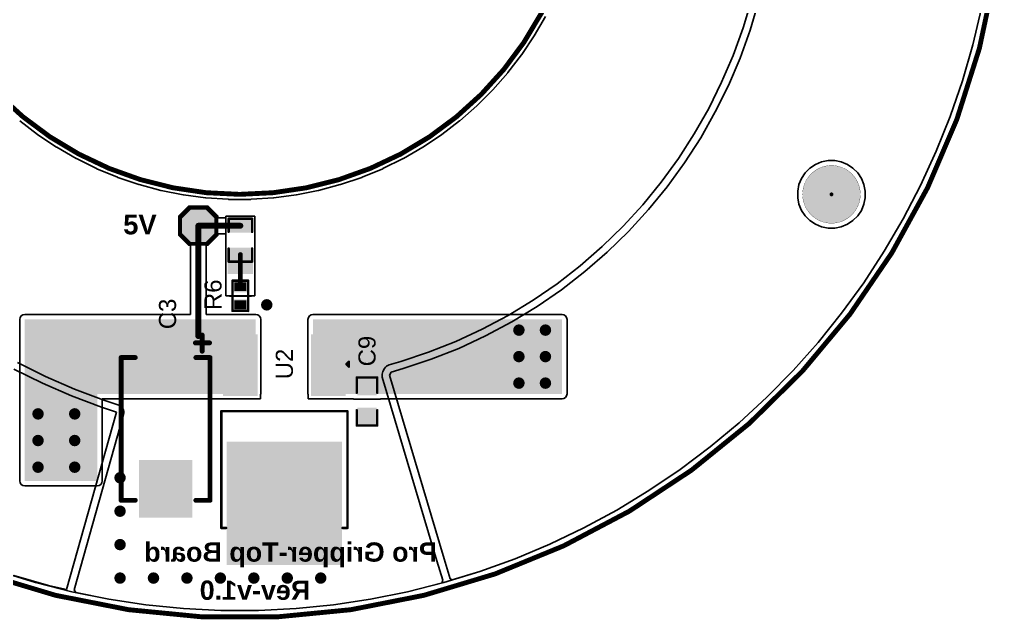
# Model space of a CAD drawing. Header units: inches. Extents: x -29.8 to 50, y -85.1 to 1.6.
# Drawn here: x -1.3 to 50, y -85.1 to -53.9 of the extents above; entities that cross this region are included whole.
import ezdxf

# ---------------------------------------------------------------- set-up
doc = ezdxf.new("R2010")
doc.units = ezdxf.units.IN
for name, color, linetype in [('Bottom Layer', 5, 'Continuous'), ('Bottom Overlay', 54, 'Continuous'), ('Bottom Solder', 6, 'Continuous'), ('Mechanical 2', 216, 'Continuous'), ('Multi-Layer', 9, 'Continuous'), ('Pad Holes', 156, 'Continuous'), ('Top Layer', 1, 'Continuous'), ('Top Overlay', 2, 'Continuous'), ('Top Paste', 8, 'Continuous'), ('Top Solder', 216, 'Continuous'), ('Via Holes', 16, 'Continuous')]:
    doc.layers.add(name, color=color, linetype=linetype)
doc.styles.add('Arial', font='', dxfattribs={"height": 0.2})
doc.styles.add('Arial_Bold', font='', dxfattribs={"height": 0.2})
doc.styles.get('Arial').set_extended_font_data('Arial')
doc.styles.get('Arial_Bold').set_extended_font_data('Arial', bold=True)

# ---------------------------------------------------------------- blocks, each defined once
blk = doc.blocks.new('T__________5')
at = {"layer": 'Top Layer'}
blk.add_hatch(color=1, dxfattribs=at).paths.add_polyline_path([(0.381, 0.762), (-0.381, 0.762), (-0.762, 0.381), (-0.762, -0.381), (-0.381, -0.762), (0.381, -0.762), (0.762, -0.381), (0.762, 0.381)])
at = {"layer": 'Top Paste'}
blk.add_hatch(color=8, dxfattribs=at).paths.add_polyline_path([(0.381, 0.762), (-0.381, 0.762), (-0.762, 0.381), (-0.762, -0.381), (-0.381, -0.762), (0.381, -0.762), (0.762, -0.381), (0.762, 0.381)])
at = {"layer": 'Top Solder'}
blk.add_hatch(color=216, dxfattribs=at).paths.add_polyline_path([(0.432, 0.864), (-0.432, 0.864), (-0.864, 0.432), (-0.864, -0.432), (-0.432, -0.864), (0.432, -0.864), (0.864, -0.432), (0.864, 0.432)])
at = {"layer": 'Top Overlay', "const_width": 0.2}
for points in [[(-0.94, 0.432), (-0.432, 0.94)], [(-0.432, 0.94), (0.432, 0.94)], [(0.432, 0.94), (0.94, 0.432)], [(-0.94, -0.432), (-0.94, 0.432)], [(0.94, -0.432), (0.94, 0.432)], [(-0.94, -0.432), (-0.432, -0.94)], [(0.432, -0.94), (0.94, -0.432)], [(-0.432, -0.94), (0.432, -0.94)]]:
    blk.add_lwpolyline(points, dxfattribs=at)
at = {"layer": 'Top Overlay', "const_width": 0.1}
for points in [[(-0.482, 0.94, 1), (-0.382, 0.94, 1)], [(-0.482, 0.94, 1), (-0.382, 0.94, 1)], [(0.382, 0.94, 1), (0.482, 0.94, 1)], [(0.382, 0.94, 1), (0.482, 0.94, 1)], [(-0.99, 0.432, 1), (-0.89, 0.432, 1)], [(-0.99, 0.432, 1), (-0.89, 0.432, 1)], [(0.89, 0.432, 1), (0.99, 0.432, 1)], [(0.89, 0.432, 1), (0.99, 0.432, 1)], [(-0.99, -0.432, 1), (-0.89, -0.432, 1)], [(-0.99, -0.432, 1), (-0.89, -0.432, 1)], [(0.89, -0.432, 1), (0.99, -0.432, 1)], [(0.89, -0.432, 1), (0.99, -0.432, 1)], [(-0.482, -0.94, 1), (-0.382, -0.94, 1)], [(-0.482, -0.94, 1), (-0.382, -0.94, 1)], [(0.382, -0.94, 1), (0.482, -0.94, 1)], [(0.382, -0.94, 1), (0.482, -0.94, 1)]]:
    blk.add_lwpolyline(points, format="xyb", close=True, dxfattribs=at)
blk = doc.blocks.new('R___0402_9')
at = {"layer": 'Top Layer'}
for points in [[(-0.699, -0.318), (-0.699, 0.317), (-0.241, 0.317), (-0.241, -0.318)], [(0.241, -0.318), (0.241, 0.317), (0.699, 0.317), (0.699, -0.318)]]:
    blk.add_hatch(color=1, dxfattribs=at).paths.add_polyline_path(points)
at = {"layer": 'Top Paste'}
for points in [[(-0.699, -0.318), (-0.699, 0.317), (-0.241, 0.317), (-0.241, -0.318)], [(0.241, -0.318), (0.241, 0.317), (0.699, 0.317), (0.699, -0.318)]]:
    blk.add_hatch(color=8, dxfattribs=at).paths.add_polyline_path(points)
at = {"layer": 'Top Solder'}
for points in [[(-0.754, -0.373), (-0.754, 0.373), (-0.186, 0.373), (-0.186, -0.373)], [(0.186, -0.373), (0.186, 0.373), (0.754, 0.373), (0.754, -0.373)]]:
    blk.add_hatch(color=216, dxfattribs=at).paths.add_polyline_path(points)
at = {"layer": 'Top Overlay'}
for points, const_width in [([(0.787, 0.406), (-0.787, 0.406)], 0.127), ([(-0.787, -0.406), (-0.787, 0.406)], 0.127), ([(0.787, -0.406), (0.787, 0.406)], 0.127), ([(0.787, -0.406), (-0.787, -0.406)], 0.127), ([(0.813, -0.432), (-0.813, -0.432)], 0.00323)]:
    blk.add_lwpolyline(points, dxfattribs=dict(at, const_width=const_width))
for points, const_width in [([(-0.819, 0.406, 1), (-0.756, 0.406, 1)], 0.0635), ([(-0.819, 0.406, 1), (-0.756, 0.406, 1)], 0.0635), ([(0.756, 0.406, 1), (0.819, 0.406, 1)], 0.0635), ([(0.756, 0.406, 1), (0.819, 0.406, 1)], 0.0635), ([(-0.819, -0.406, 1), (-0.756, -0.406, 1)], 0.0635), ([(-0.819, -0.406, 1), (-0.756, -0.406, 1)], 0.0635), ([(-0.814, -0.432, 1), (-0.812, -0.432, 1)], 0.00161), ([(0.756, -0.406, 1), (0.819, -0.406, 1)], 0.0635), ([(0.756, -0.406, 1), (0.819, -0.406, 1)], 0.0635), ([(0.812, -0.432, 1), (0.814, -0.432, 1)], 0.00161)]:
    blk.add_lwpolyline(points, format="xyb", close=True, dxfattribs=dict(at, const_width=const_width))
blk = doc.blocks.new('LED_0603_12')
at = {"layer": 'Top Layer'}
for points in [[(-1, 0.5), (-0.5, 0.5), (-0.5, -0.5), (-1, -0.5)], [(0.5, 0.5), (1, 0.5), (1, -0.5), (0.5, -0.5)]]:
    blk.add_hatch(color=1, dxfattribs=at).paths.add_polyline_path(points)
at = {"layer": 'Top Overlay'}
blk.add_hatch(color=2, dxfattribs=at).paths.add_polyline_path([(1.118, -0.66), (1.753, -0.66), (1.753, 0.66), (1.118, 0.66)])
at = {"layer": 'Top Paste'}
for points in [[(-1, 0.5), (-0.5, 0.5), (-0.5, -0.5), (-1, -0.5)], [(0.5, 0.5), (1, 0.5), (1, -0.5), (0.5, -0.5)]]:
    blk.add_hatch(color=8, dxfattribs=at).paths.add_polyline_path(points)
at = {"layer": 'Top Solder'}
for points in [[(-1.102, 0.602), (-0.398, 0.602), (-0.398, -0.602), (-1.102, -0.602)], [(0.398, 0.602), (1.102, 0.602), (1.102, -0.602), (0.398, -0.602)]]:
    blk.add_hatch(color=216, dxfattribs=at).paths.add_polyline_path(points)
at = {"layer": 'Top Overlay', "const_width": 0.127}
for points in [[(-1.118, -0.61), (-1.118, 0.61)], [(-0.432, 0.61), (-1.118, 0.61)], [(1.118, 0.61), (0.432, 0.61)], [(1.118, -0.61), (1.118, 0.61)], [(-0.432, -0.61), (-1.118, -0.61)], [(1.118, -0.61), (0.432, -0.61)]]:
    blk.add_lwpolyline(points, dxfattribs=at)
at = {"layer": 'Top Overlay', "const_width": 0.0635}
for points in [[(-1.149, 0.61, 1), (-1.086, 0.61, 1)], [(-1.149, 0.61, 1), (-1.086, 0.61, 1)], [(-0.464, 0.61, 1), (-0.4, 0.61, 1)], [(0.4, 0.61, 1), (0.464, 0.61, 1)], [(1.086, 0.61, 1), (1.149, 0.61, 1)], [(1.086, 0.61, 1), (1.149, 0.61, 1)], [(-1.149, -0.61, 1), (-1.086, -0.61, 1)], [(-1.149, -0.61, 1), (-1.086, -0.61, 1)], [(-0.464, -0.61, 1), (-0.4, -0.61, 1)], [(0.4, -0.61, 1), (0.464, -0.61, 1)], [(1.086, -0.61, 1), (1.149, -0.61, 1)], [(1.086, -0.61, 1), (1.149, -0.61, 1)]]:
    blk.add_lwpolyline(points, format="xyb", close=True, dxfattribs=at)
blk = doc.blocks.new('DPAK__15')
at = {"layer": 'Top Layer'}
for points in [[(-2.9, 0.49), (-2.9, 6.69), (2.9, 6.69), (2.9, 0.49)], [(-3.085, -5.09), (-3.085, -2.09), (-1.485, -2.09), (-1.485, -5.09)], [(1.485, -5.09), (1.485, -2.09), (3.085, -2.09), (3.085, -5.09)]]:
    blk.add_hatch(color=1, dxfattribs=at).paths.add_polyline_path(points)
at = {"layer": 'Top Paste'}
for points in [[(-2.9, 0.49), (-2.9, 6.69), (2.9, 6.69), (2.9, 0.49)], [(-3.085, -5.09), (-3.085, -2.09), (-1.485, -2.09), (-1.485, -5.09)], [(1.485, -5.09), (1.485, -2.09), (3.085, -2.09), (3.085, -5.09)]]:
    blk.add_hatch(color=8, dxfattribs=at).paths.add_polyline_path(points)
at = {"layer": 'Top Solder'}
for points in [[(-3.002, 0.388), (-3.002, 6.792), (3.002, 6.792), (3.002, 0.388)], [(-3.187, -5.192), (-3.187, -1.988), (-1.383, -1.988), (-1.383, -5.192)], [(1.383, -5.192), (1.383, -1.988), (3.187, -1.988), (3.187, -5.192)]]:
    blk.add_hatch(color=216, dxfattribs=at).paths.add_polyline_path(points)
at = {"layer": 'Top Overlay', "const_width": 0.127}
for points in [[(-3.277, 4.877), (-3.277, -1.194)], [(-3.023, 4.877), (-3.277, 4.877)], [(3.277, 4.877), (3.023, 4.877)], [(3.277, 4.877), (3.277, -1.194)], [(3.277, -1.194), (-3.277, -1.194)], [(-3.353, -3.505), (-3.353, -3.759)], [(-3.226, -3.632), (-3.353, -3.505)], [(-3.226, -3.632), (-3.353, -3.759)]]:
    blk.add_lwpolyline(points, dxfattribs=at)
at = {"layer": 'Top Overlay', "const_width": 0.0635}
for points in [[(-3.308, 4.877, 1), (-3.245, 4.877, 1)], [(-3.308, 4.877, 1), (-3.245, 4.877, 1)], [(-3.054, 4.877, 1), (-2.991, 4.877, 1)], [(2.991, 4.877, 1), (3.054, 4.877, 1)], [(3.245, 4.877, 1), (3.308, 4.877, 1)], [(3.245, 4.877, 1), (3.308, 4.877, 1)], [(-3.308, -1.194, 1), (-3.245, -1.194, 1)], [(-3.308, -1.194, 1), (-3.245, -1.194, 1)], [(3.245, -1.194, 1), (3.308, -1.194, 1)], [(3.245, -1.194, 1), (3.308, -1.194, 1)], [(-3.385, -3.505, 1), (-3.321, -3.505, 1)], [(-3.385, -3.505, 1), (-3.321, -3.505, 1)], [(-3.258, -3.632, 1), (-3.194, -3.632, 1)], [(-3.258, -3.632, 1), (-3.194, -3.632, 1)], [(-3.385, -3.759, 1), (-3.321, -3.759, 1)], [(-3.385, -3.759, 1), (-3.321, -3.759, 1)]]:
    blk.add_lwpolyline(points, format="xyb", close=True, dxfattribs=at)
blk = doc.blocks.new('C___0603_27')
at = {"layer": 'Top Layer'}
for points in [[(-0.381, 0.445), (-0.381, -0.445), (-1.143, -0.445), (-1.143, 0.445)], [(1.143, 0.445), (1.143, -0.445), (0.381, -0.445), (0.381, 0.445)]]:
    blk.add_hatch(color=1, dxfattribs=at).paths.add_polyline_path(points)
at = {"layer": 'Top Paste'}
for points in [[(-0.381, 0.445), (-0.381, -0.445), (-1.143, -0.445), (-1.143, 0.445)], [(1.143, 0.445), (1.143, -0.445), (0.381, -0.445), (0.381, 0.445)]]:
    blk.add_hatch(color=8, dxfattribs=at).paths.add_polyline_path(points)
at = {"layer": 'Top Solder'}
for points in [[(-0.321, 0.504), (-0.321, -0.504), (-1.203, -0.504), (-1.203, 0.504)], [(1.203, 0.504), (1.203, -0.504), (0.321, -0.504), (0.321, 0.504)]]:
    blk.add_hatch(color=216, dxfattribs=at).paths.add_polyline_path(points)
at = {"layer": 'Top Overlay', "const_width": 0.127}
for points in [[(-1.245, 0.533), (-0.457, 0.533)], [(-1.245, 0.533), (-1.245, -0.533)], [(0.457, 0.533), (1.245, 0.533)], [(1.245, 0.533), (1.245, -0.533)], [(-1.245, -0.533), (-0.457, -0.533)], [(0.457, -0.533), (1.245, -0.533)]]:
    blk.add_lwpolyline(points, dxfattribs=at)
at = {"layer": 'Top Overlay', "const_width": 0.0635}
for points in [[(-1.276, 0.533, 1), (-1.213, 0.533, 1)], [(-1.276, 0.533, 1), (-1.213, 0.533, 1)], [(-0.489, 0.533, 1), (-0.425, 0.533, 1)], [(0.425, 0.533, 1), (0.489, 0.533, 1)], [(1.213, 0.533, 1), (1.276, 0.533, 1)], [(1.213, 0.533, 1), (1.276, 0.533, 1)], [(-1.276, -0.533, 1), (-1.213, -0.533, 1)], [(-1.276, -0.533, 1), (-1.213, -0.533, 1)], [(-0.489, -0.533, 1), (-0.425, -0.533, 1)], [(0.425, -0.533, 1), (0.489, -0.533, 1)], [(1.213, -0.533, 1), (1.276, -0.533, 1)], [(1.213, -0.533, 1), (1.276, -0.533, 1)]]:
    blk.add_lwpolyline(points, format="xyb", close=True, dxfattribs=at)
blk = doc.blocks.new('C____E_28')
at = {"layer": 'Top Layer'}
for points in [[(-1.395, 1.285), (1.395, 1.285), (1.395, -1.285), (-1.395, -1.285)], [(5.045, 1.285), (7.835, 1.285), (7.835, -1.285), (5.045, -1.285)]]:
    blk.add_hatch(color=1, dxfattribs=at).paths.add_polyline_path(points)
at = {"layer": 'Top Paste'}
for points in [[(-1.395, 1.285), (1.395, 1.285), (1.395, -1.285), (-1.395, -1.285)], [(5.045, 1.285), (7.835, 1.285), (7.835, -1.285), (5.045, -1.285)]]:
    blk.add_hatch(color=8, dxfattribs=at).paths.add_polyline_path(points)
at = {"layer": 'Top Solder'}
for points in [[(-1.497, 1.387), (1.497, 1.387), (1.497, -1.387), (-1.497, -1.387)], [(4.943, 1.387), (7.937, 1.387), (7.937, -1.387), (4.943, -1.387)]]:
    blk.add_hatch(color=216, dxfattribs=at).paths.add_polyline_path(points)
at = {"layer": 'Top Overlay', "const_width": 0.254}
for points in [[(-1.149, 1.549), (-1.149, 2.286)], [(7.03, 2.311), (-0.387, 2.311)], [(-0.387, 1.575), (-0.387, 2.311)], [(7.03, 1.575), (7.03, 2.311)], [(-0.717, 1.905), (-1.555, 1.905)], [(-0.387, -2.311), (-0.387, -1.575)], [(7.03, -2.311), (7.03, -1.575)], [(7.03, -2.311), (-0.387, -2.311)]]:
    blk.add_lwpolyline(points, dxfattribs=at)
at = {"layer": 'Top Overlay', "const_width": 0.127}
for points in [[(-1.212, 2.286, 1), (-1.085, 2.286, 1)], [(-0.45, 2.311, 1), (-0.323, 2.311, 1)], [(-0.45, 2.311, 1), (-0.323, 2.311, 1)], [(6.966, 2.311, 1), (7.093, 2.311, 1)], [(6.966, 2.311, 1), (7.093, 2.311, 1)], [(-1.619, 1.905, 1), (-1.492, 1.905, 1)], [(-1.212, 1.549, 1), (-1.085, 1.549, 1)], [(-0.781, 1.905, 1), (-0.654, 1.905, 1)], [(-0.45, 1.575, 1), (-0.323, 1.575, 1)], [(6.966, 1.575, 1), (7.093, 1.575, 1)], [(-0.45, -1.575, 1), (-0.323, -1.575, 1)], [(6.966, -1.575, 1), (7.093, -1.575, 1)], [(-0.45, -2.311, 1), (-0.323, -2.311, 1)], [(-0.45, -2.311, 1), (-0.323, -2.311, 1)], [(6.966, -2.311, 1), (7.093, -2.311, 1)], [(6.966, -2.311, 1), (7.093, -2.311, 1)]]:
    blk.add_lwpolyline(points, format="xyb", close=True, dxfattribs=at)

msp = doc.modelspace()

# ---------------------------------------------------------------- hatches: boundary and pattern name
at = {"layer": 'Bottom Layer'}
h = msp.add_hatch(color=5, dxfattribs=at)
edge = h.paths.add_edge_path()
edge.add_arc((11.506, -68.74), 0.3, 0, 360)
h = msp.add_hatch(color=5, dxfattribs=at)
edge = h.paths.add_edge_path()
edge.add_arc((24.607, -70.053), 0.3, 0, 360)
h = msp.add_hatch(color=5, dxfattribs=at)
edge = h.paths.add_edge_path()
edge.add_arc((25.984, -70.053), 0.3, 0, 360)
h = msp.add_hatch(color=5, dxfattribs=at)
edge = h.paths.add_edge_path()
edge.add_arc((24.607, -71.43), 0.3, 0, 360)
h = msp.add_hatch(color=5, dxfattribs=at)
edge = h.paths.add_edge_path()
edge.add_arc((25.984, -71.43), 0.3, 0, 360)
h = msp.add_hatch(color=5, dxfattribs=at)
edge = h.paths.add_edge_path()
edge.add_arc((24.607, -72.807), 0.3, 0, 360)
h = msp.add_hatch(color=5, dxfattribs=at)
edge = h.paths.add_edge_path()
edge.add_arc((25.984, -72.807), 0.3, 0, 360)
h = msp.add_hatch(color=5, dxfattribs=at)
edge = h.paths.add_edge_path()
edge.add_arc((-0.377, -74.406), 0.3, 0, 360)
h = msp.add_hatch(color=5, dxfattribs=at)
edge = h.paths.add_edge_path()
edge.add_arc((1.528, -74.406), 0.3, 0, 360)
h = msp.add_hatch(color=5, dxfattribs=at)
edge = h.paths.add_edge_path()
edge.add_arc((-0.377, -75.79), 0.3, 0, 360)
h = msp.add_hatch(color=5, dxfattribs=at)
edge = h.paths.add_edge_path()
edge.add_arc((1.528, -75.79), 0.3, 0, 360)
h = msp.add_hatch(color=5, dxfattribs=at)
edge = h.paths.add_edge_path()
edge.add_arc((-0.377, -77.175), 0.3, 0, 360)
h = msp.add_hatch(color=5, dxfattribs=at)
edge = h.paths.add_edge_path()
edge.add_arc((1.528, -77.175), 0.3, 0, 360)
h = msp.add_hatch(color=5, dxfattribs=at)
edge = h.paths.add_edge_path()
edge.add_arc((3.884, -77.723), 0.3, 0, 360)
h = msp.add_hatch(color=5, dxfattribs=at)
edge = h.paths.add_edge_path()
edge.add_arc((3.884, -79.461), 0.3, 0, 360)
h = msp.add_hatch(color=5, dxfattribs=at)
edge = h.paths.add_edge_path()
edge.add_arc((3.884, -81.198), 0.3, 0, 360)
h = msp.add_hatch(color=5, dxfattribs=at)
edge = h.paths.add_edge_path()
edge.add_arc((3.884, -82.936), 0.3, 0, 360)
h = msp.add_hatch(color=5, dxfattribs=at)
edge = h.paths.add_edge_path()
edge.add_arc((5.621, -82.936), 0.3, 0, 360)
h = msp.add_hatch(color=5, dxfattribs=at)
edge = h.paths.add_edge_path()
edge.add_arc((7.359, -82.936), 0.3, 0, 360)
h = msp.add_hatch(color=5, dxfattribs=at)
edge = h.paths.add_edge_path()
edge.add_arc((9.097, -82.936), 0.3, 0, 360)
h = msp.add_hatch(color=5, dxfattribs=at)
edge = h.paths.add_edge_path()
edge.add_arc((10.834, -82.936), 0.3, 0, 360)
h = msp.add_hatch(color=5, dxfattribs=at)
edge = h.paths.add_edge_path()
edge.add_arc((12.572, -82.936), 0.3, 0, 360)
h = msp.add_hatch(color=5, dxfattribs=at)
edge = h.paths.add_edge_path()
edge.add_arc((14.309, -82.936), 0.3, 0, 360)
at = {"layer": 'Bottom Solder'}
h = msp.add_hatch(color=6, dxfattribs=at)
edge = h.paths.add_edge_path()
edge.add_arc((40.845, -63), 0.102, 0, 360)
at = {"layer": 'Pad Holes'}
h = msp.add_hatch(color=7, dxfattribs=at)
edge = h.paths.add_edge_path()
edge.add_arc((40.845, -63), 1.5, 0, 360)
at = {"layer": 'Top Layer'}
h = msp.add_hatch(color=1, dxfattribs=at)
edge = h.paths.add_edge_path()
edge.add_arc((11.506, -68.74), 0.3, 0, 360)
for points in [[(-1.067, -77.886), (2.7, -77.886), (2.7, -69.494), (-1.067, -69.494)], [(-1.067, -73.366), (10.935, -73.366), (10.935, -69.494), (-1.067, -69.494)], [(13.905, -73.366), (26.848, -73.366), (26.848, -69.494), (13.905, -69.494)]]:
    msp.add_hatch(color=1, dxfattribs=at).paths.add_polyline_path(points)
h = msp.add_hatch(color=1, dxfattribs=at)
edge = h.paths.add_edge_path()
edge.add_arc((24.607, -70.053), 0.3, 0, 360)
h = msp.add_hatch(color=1, dxfattribs=at)
edge = h.paths.add_edge_path()
edge.add_arc((25.984, -70.053), 0.3, 0, 360)
h = msp.add_hatch(color=1, dxfattribs=at)
edge = h.paths.add_edge_path()
edge.add_arc((24.607, -71.43), 0.3, 0, 360)
h = msp.add_hatch(color=1, dxfattribs=at)
edge = h.paths.add_edge_path()
edge.add_arc((25.984, -71.43), 0.3, 0, 360)
h = msp.add_hatch(color=1, dxfattribs=at)
edge = h.paths.add_edge_path()
edge.add_arc((24.607, -72.807), 0.3, 0, 360)
h = msp.add_hatch(color=1, dxfattribs=at)
edge = h.paths.add_edge_path()
edge.add_arc((25.984, -72.807), 0.3, 0, 360)
h = msp.add_hatch(color=1, dxfattribs=at)
edge = h.paths.add_edge_path()
edge.add_arc((-0.377, -74.406), 0.3, 0, 360)
h = msp.add_hatch(color=1, dxfattribs=at)
edge = h.paths.add_edge_path()
edge.add_arc((1.528, -74.406), 0.3, 0, 360)
h = msp.add_hatch(color=1, dxfattribs=at)
edge = h.paths.add_edge_path()
edge.add_arc((-0.377, -75.79), 0.3, 0, 360)
h = msp.add_hatch(color=1, dxfattribs=at)
edge = h.paths.add_edge_path()
edge.add_arc((1.528, -75.79), 0.3, 0, 360)
h = msp.add_hatch(color=1, dxfattribs=at)
edge = h.paths.add_edge_path()
edge.add_arc((-0.377, -77.175), 0.3, 0, 360)
h = msp.add_hatch(color=1, dxfattribs=at)
edge = h.paths.add_edge_path()
edge.add_arc((1.528, -77.175), 0.3, 0, 360)
h = msp.add_hatch(color=1, dxfattribs=at)
edge = h.paths.add_edge_path()
edge.add_arc((3.884, -77.723), 0.3, 0, 360)
h = msp.add_hatch(color=1, dxfattribs=at)
edge = h.paths.add_edge_path()
edge.add_arc((3.884, -79.461), 0.3, 0, 360)
h = msp.add_hatch(color=1, dxfattribs=at)
edge = h.paths.add_edge_path()
edge.add_arc((3.884, -81.198), 0.3, 0, 360)
h = msp.add_hatch(color=1, dxfattribs=at)
edge = h.paths.add_edge_path()
edge.add_arc((3.884, -82.936), 0.3, 0, 360)
h = msp.add_hatch(color=1, dxfattribs=at)
edge = h.paths.add_edge_path()
edge.add_arc((5.621, -82.936), 0.3, 0, 360)
h = msp.add_hatch(color=1, dxfattribs=at)
edge = h.paths.add_edge_path()
edge.add_arc((7.359, -82.936), 0.3, 0, 360)
h = msp.add_hatch(color=1, dxfattribs=at)
edge = h.paths.add_edge_path()
edge.add_arc((9.097, -82.936), 0.3, 0, 360)
h = msp.add_hatch(color=1, dxfattribs=at)
edge = h.paths.add_edge_path()
edge.add_arc((10.834, -82.936), 0.3, 0, 360)
h = msp.add_hatch(color=1, dxfattribs=at)
edge = h.paths.add_edge_path()
edge.add_arc((12.572, -82.936), 0.3, 0, 360)
h = msp.add_hatch(color=1, dxfattribs=at)
edge = h.paths.add_edge_path()
edge.add_arc((14.309, -82.936), 0.3, 0, 360)
at = {"layer": 'Top Solder'}
h = msp.add_hatch(color=216, dxfattribs=at)
edge = h.paths.add_edge_path()
edge.add_arc((40.845, -63), 0.102, 0, 360)
at = {"layer": 'Via Holes'}
h = msp.add_hatch(color=7, dxfattribs=at)
edge = h.paths.add_edge_path()
edge.add_arc((11.506, -68.74), 0.15, 0, 360)
h = msp.add_hatch(color=7, dxfattribs=at)
edge = h.paths.add_edge_path()
edge.add_arc((24.607, -70.053), 0.15, 0, 360)
h = msp.add_hatch(color=7, dxfattribs=at)
edge = h.paths.add_edge_path()
edge.add_arc((25.984, -70.053), 0.15, 0, 360)
h = msp.add_hatch(color=7, dxfattribs=at)
edge = h.paths.add_edge_path()
edge.add_arc((24.607, -71.43), 0.15, 0, 360)
h = msp.add_hatch(color=7, dxfattribs=at)
edge = h.paths.add_edge_path()
edge.add_arc((25.984, -71.43), 0.15, 0, 360)
h = msp.add_hatch(color=7, dxfattribs=at)
edge = h.paths.add_edge_path()
edge.add_arc((24.607, -72.807), 0.15, 0, 360)
h = msp.add_hatch(color=7, dxfattribs=at)
edge = h.paths.add_edge_path()
edge.add_arc((25.984, -72.807), 0.15, 0, 360)
h = msp.add_hatch(color=7, dxfattribs=at)
edge = h.paths.add_edge_path()
edge.add_arc((-0.377, -74.406), 0.15, 0, 360)
h = msp.add_hatch(color=7, dxfattribs=at)
edge = h.paths.add_edge_path()
edge.add_arc((1.528, -74.406), 0.15, 0, 360)
h = msp.add_hatch(color=7, dxfattribs=at)
edge = h.paths.add_edge_path()
edge.add_arc((-0.377, -75.79), 0.15, 0, 360)
h = msp.add_hatch(color=7, dxfattribs=at)
edge = h.paths.add_edge_path()
edge.add_arc((1.528, -75.79), 0.15, 0, 360)
h = msp.add_hatch(color=7, dxfattribs=at)
edge = h.paths.add_edge_path()
edge.add_arc((-0.377, -77.175), 0.15, 0, 360)
h = msp.add_hatch(color=7, dxfattribs=at)
edge = h.paths.add_edge_path()
edge.add_arc((1.528, -77.175), 0.15, 0, 360)
h = msp.add_hatch(color=7, dxfattribs=at)
edge = h.paths.add_edge_path()
edge.add_arc((3.884, -77.723), 0.15, 0, 360)
h = msp.add_hatch(color=7, dxfattribs=at)
edge = h.paths.add_edge_path()
edge.add_arc((3.884, -79.461), 0.15, 0, 360)
h = msp.add_hatch(color=7, dxfattribs=at)
edge = h.paths.add_edge_path()
edge.add_arc((3.884, -81.198), 0.15, 0, 360)
h = msp.add_hatch(color=7, dxfattribs=at)
edge = h.paths.add_edge_path()
edge.add_arc((3.884, -82.936), 0.15, 0, 360)
h = msp.add_hatch(color=7, dxfattribs=at)
edge = h.paths.add_edge_path()
edge.add_arc((5.621, -82.936), 0.15, 0, 360)
h = msp.add_hatch(color=7, dxfattribs=at)
edge = h.paths.add_edge_path()
edge.add_arc((7.359, -82.936), 0.15, 0, 360)
h = msp.add_hatch(color=7, dxfattribs=at)
edge = h.paths.add_edge_path()
edge.add_arc((9.097, -82.936), 0.15, 0, 360)
h = msp.add_hatch(color=7, dxfattribs=at)
edge = h.paths.add_edge_path()
edge.add_arc((10.834, -82.936), 0.15, 0, 360)
h = msp.add_hatch(color=7, dxfattribs=at)
edge = h.paths.add_edge_path()
edge.add_arc((12.572, -82.936), 0.15, 0, 360)
h = msp.add_hatch(color=7, dxfattribs=at)
edge = h.paths.add_edge_path()
edge.add_arc((14.309, -82.936), 0.15, 0, 360)

# ---------------------------------------------------------------- linework, layer by layer
at = {"layer": 'Bottom Layer'}
for p, q in [((36.683, -52.9), (36.249, -54.355)), ((36.618, -54.476), (37.058, -53.001)), ((48.638, -53.324), (48.19, -55.225)), ((25.407, -54.758), (25.988, -53.751)), ((36.249, -54.355), (35.734, -55.783)), ((24.752, -55.738), (25.398, -54.772)), ((25.398, -54.772), (25.401, -54.764)), ((25.401, -54.764), (25.407, -54.758)), ((36.096, -55.925), (36.618, -54.476)), ((48.19, -55.225), (47.649, -57.102)), ((24.035, -56.674), (24.742, -55.752)), ((24.742, -55.752), (24.746, -55.744)), ((24.746, -55.744), (24.752, -55.738)), ((35.734, -55.783), (35.14, -57.179)), ((35.493, -57.341), (36.096, -55.925)), ((23.258, -57.561), (24.024, -56.687)), ((24.024, -56.687), (24.028, -56.68)), ((24.028, -56.68), (24.035, -56.674)), ((35.14, -57.179), (34.467, -58.539)), ((34.811, -58.721), (35.493, -57.341)), ((47.649, -57.102), (47.015, -58.949)), ((22.424, -58.395), (23.246, -57.573)), ((23.246, -57.573), (23.251, -57.566)), ((23.251, -57.566), (23.258, -57.561)), ((21.538, -59.173), (22.412, -58.407)), ((22.412, -58.407), (22.417, -58.4)), ((22.417, -58.4), (22.424, -58.395)), ((34.467, -58.539), (33.719, -59.86)), ((34.052, -60.061), (34.811, -58.721)), ((47.015, -58.949), (46.29, -60.763)), ((-1.329, -59.177), (-1.323, -59.184)), ((-1.323, -59.184), (-0.401, -59.891)), ((20.603, -59.891), (21.525, -59.184)), ((21.525, -59.184), (21.531, -59.177)), ((21.531, -59.177), (21.538, -59.173)), ((-0.401, -59.891), (-0.394, -59.895)), ((-0.394, -59.895), (-0.387, -59.901)), ((-0.387, -59.901), (0.579, -60.547)), ((19.623, -60.547), (20.589, -59.901)), ((20.589, -59.901), (20.595, -59.895)), ((20.595, -59.895), (20.603, -59.891)), ((33.719, -59.86), (32.897, -61.136)), ((33.218, -61.355), (34.052, -60.061)), ((0.579, -60.547), (0.587, -60.55)), ((0.587, -60.55), (0.593, -60.556)), ((0.593, -60.556), (1.6, -61.137)), ((18.602, -61.137), (19.609, -60.556)), ((19.609, -60.556), (19.615, -60.55)), ((19.615, -60.55), (19.623, -60.547)), ((46.29, -60.763), (45.476, -62.538)), ((1.6, -61.137), (1.608, -61.14)), ((1.608, -61.14), (1.615, -61.145)), ((1.615, -61.145), (2.657, -61.659)), ((17.545, -61.659), (18.587, -61.145)), ((18.587, -61.145), (18.594, -61.14)), ((18.594, -61.14), (18.602, -61.137)), ((32.897, -61.136), (32.005, -62.363)), ((32.313, -62.601), (33.218, -61.355)), ((40.014, -61.446), (39.727, -61.638)), ((40.333, -61.313), (40.014, -61.446)), ((40.672, -61.246), (40.333, -61.313)), ((41.018, -61.246), (40.672, -61.246)), ((41.356, -61.313), (41.018, -61.246)), ((41.676, -61.446), (41.356, -61.313)), ((41.963, -61.638), (41.676, -61.446)), ((2.657, -61.659), (2.665, -61.661)), ((2.665, -61.661), (2.672, -61.666)), ((2.672, -61.666), (3.746, -62.11)), ((16.456, -62.11), (17.529, -61.666)), ((17.529, -61.666), (17.537, -61.661)), ((17.537, -61.661), (17.545, -61.659)), ((39.482, -61.882), (39.29, -62.169)), ((39.727, -61.638), (39.482, -61.882)), ((42.207, -61.882), (41.963, -61.638)), ((42.399, -62.169), (42.207, -61.882)), ((3.746, -62.11), (3.754, -62.112)), ((3.754, -62.112), (3.762, -62.116)), ((3.762, -62.116), (4.862, -62.49)), ((4.862, -62.49), (4.871, -62.491)), ((4.871, -62.491), (4.879, -62.495)), ((4.879, -62.495), (6.001, -62.796)), ((14.201, -62.796), (15.323, -62.495)), ((15.323, -62.495), (15.331, -62.491)), ((15.331, -62.491), (15.339, -62.49)), ((15.339, -62.49), (16.44, -62.116)), ((16.44, -62.116), (16.447, -62.112)), ((16.447, -62.112), (16.456, -62.11)), ((32.005, -62.363), (31.045, -63.539)), ((39.158, -62.488), (39.091, -62.827)), ((39.29, -62.169), (39.158, -62.488)), ((42.531, -62.488), (42.399, -62.169)), ((42.599, -62.827), (42.531, -62.488)), ((45.476, -62.538), (44.575, -64.271)), ((6.001, -62.796), (6.01, -62.796)), ((6.01, -62.796), (6.018, -62.8)), ((6.018, -62.8), (7.157, -63.026)), ((7.157, -63.026), (7.166, -63.026)), ((7.166, -63.026), (7.174, -63.029)), ((7.174, -63.029), (8.326, -63.181)), ((11.875, -63.181), (13.028, -63.029)), ((13.028, -63.029), (13.036, -63.026)), ((13.036, -63.026), (13.044, -63.026)), ((13.044, -63.026), (14.184, -62.8)), ((14.184, -62.8), (14.192, -62.796)), ((14.192, -62.796), (14.201, -62.796)), ((31.339, -63.793), (32.313, -62.601)), ((39.091, -62.827), (39.091, -63.173)), ((42.599, -63.173), (42.599, -62.827)), ((8.326, -63.181), (8.335, -63.18)), ((8.335, -63.18), (8.343, -63.182)), ((8.343, -63.182), (9.503, -63.258)), ((9.503, -63.258), (9.511, -63.257)), ((9.511, -63.257), (9.52, -63.259)), ((9.52, -63.259), (10.682, -63.259)), ((10.682, -63.259), (10.69, -63.257)), ((10.69, -63.257), (10.699, -63.258)), ((10.699, -63.258), (11.859, -63.182)), ((11.859, -63.182), (11.867, -63.18)), ((11.867, -63.18), (11.875, -63.181)), ((31.045, -63.539), (30.02, -64.658)), ((39.091, -63.173), (39.158, -63.512)), ((39.158, -63.512), (39.29, -63.831)), ((42.399, -63.831), (42.531, -63.512)), ((42.531, -63.512), (42.599, -63.173)), ((30.299, -64.928), (31.339, -63.793)), ((39.29, -63.831), (39.482, -64.118)), ((39.482, -64.118), (39.727, -64.362)), ((41.963, -64.362), (42.207, -64.118)), ((42.207, -64.118), (42.399, -63.831)), ((39.727, -64.362), (40.014, -64.554)), ((40.014, -64.554), (40.333, -64.687)), ((41.356, -64.687), (41.676, -64.554)), ((41.676, -64.554), (41.963, -64.362)), ((44.575, -64.271), (43.59, -65.957)), ((30.02, -64.658), (28.933, -65.717)), ((29.196, -66.003), (30.299, -64.928)), ((40.333, -64.687), (40.672, -64.754)), ((40.672, -64.754), (41.018, -64.754)), ((41.018, -64.754), (41.356, -64.687)), ((28.933, -65.717), (27.788, -66.713)), ((28.035, -67.014), (29.196, -66.003)), ((43.59, -65.957), (42.522, -67.592)), ((27.788, -66.713), (26.589, -67.643)), ((26.818, -67.957), (28.035, -67.014)), ((26.589, -67.643), (25.339, -68.504)), ((42.522, -67.592), (41.374, -69.173)), ((25.55, -68.83), (26.818, -67.957)), ((25.339, -68.504), (24.042, -69.293)), ((24.235, -69.631), (25.55, -68.83)), ((41.374, -69.173), (40.149, -70.694)), ((24.042, -69.293), (22.703, -70.008)), ((22.876, -70.356), (24.235, -69.631)), ((22.703, -70.008), (21.326, -70.645)), ((21.326, -70.645), (19.915, -71.204)), ((21.479, -71.002), (22.876, -70.356)), ((40.149, -70.694), (38.85, -72.153)), ((19.915, -71.204), (18.472, -71.683)), ((20.048, -71.569), (21.479, -71.002)), ((0.016, -72.46), (-1.449, -71.736)), ((18.472, -71.683), (17.862, -71.858)), ((18.587, -72.055), (20.048, -71.569)), ((-1.63, -72.08), (-0.148, -72.812)), ((17.519, -72.274), (17.496, -72.345)), ((17.541, -72.203), (17.519, -72.274)), ((17.542, -72.202), (17.541, -72.203)), ((17.628, -72.044), (17.542, -72.201)), ((17.542, -72.201), (17.542, -72.202)), ((17.629, -72.043), (17.628, -72.044)), ((17.677, -71.985), (17.629, -72.042)), ((17.629, -72.042), (17.629, -72.043)), ((17.725, -71.928), (17.677, -71.985)), ((17.726, -71.928), (17.725, -71.928)), ((17.727, -71.927), (17.726, -71.928)), ((17.793, -71.893), (17.727, -71.927)), ((17.86, -71.858), (17.793, -71.893)), ((17.861, -71.858), (17.86, -71.858)), ((17.862, -71.858), (17.861, -71.858)), ((17.883, -72.388), (17.969, -72.231)), ((17.969, -72.231), (18.587, -72.055)), ((38.85, -72.153), (37.481, -73.545)), ((-0.148, -72.812), (1.368, -73.473)), ((1.514, -73.113), (0.016, -72.46)), ((17.496, -72.345), (17.497, -72.346)), ((17.497, -72.346), (17.496, -72.347)), ((17.496, -72.347), (17.503, -72.422)), ((17.503, -72.422), (17.51, -72.496)), ((17.51, -72.496), (17.51, -72.497)), ((17.51, -72.497), (17.51, -72.498)), ((17.51, -72.498), (20.347, -82.04)), ((20.719, -81.93), (17.883, -72.388)), ((3.045, -73.693), (1.514, -73.113)), ((1.368, -73.473), (2.914, -74.059)), ((3.821, -73.956), (3.045, -73.693)), ((37.481, -73.545), (36.044, -74.868)), ((3.697, -74.324), (1.093, -83.533)), ((2.914, -74.059), (3.697, -74.324)), ((3.697, -74.324), (3.697, -74.324)), ((3.832, -73.963), (3.821, -73.956)), ((3.845, -73.965), (3.832, -73.963)), ((3.89, -73.995), (3.845, -73.965)), ((3.937, -74.019), (3.89, -73.995)), ((3.944, -74.027), (3.937, -74.019)), ((3.952, -74.032), (3.944, -74.027)), ((3.96, -74.042), (3.952, -74.032)), ((3.971, -74.049), (3.96, -74.042)), ((4.001, -74.094), (3.971, -74.049)), ((4.036, -74.134), (4.001, -74.094)), ((4.039, -74.144), (4.036, -74.134)), ((4.045, -74.152), (4.039, -74.144)), ((4.048, -74.165), (4.045, -74.152)), ((4.055, -74.175), (4.048, -74.165)), ((4.066, -74.228), (4.055, -74.175)), ((4.082, -74.279), (4.066, -74.228)), ((4.07, -74.43), (4.075, -74.376)), ((4.075, -74.376), (4.085, -74.324)), ((4.082, -74.289), (4.082, -74.279)), ((4.084, -74.298), (4.082, -74.289)), ((4.082, -74.311), (4.084, -74.298)), ((4.085, -74.324), (4.082, -74.311)), ((1.495, -83.539), (4.07, -74.43)), ((36.044, -74.868), (34.543, -76.118)), ((34.543, -76.118), (32.982, -77.293)), ((32.982, -77.293), (31.365, -78.388)), ((31.365, -78.388), (29.696, -79.401)), ((29.696, -79.401), (27.978, -80.331)), ((27.978, -80.331), (26.216, -81.175)), ((26.216, -81.175), (24.415, -81.93)), ((20.347, -82.04), (20.648, -83.052)), ((21.03, -82.975), (20.719, -81.93)), ((24.415, -81.93), (22.579, -82.594)), ((22.579, -82.594), (21.142, -83.035)), ((0.175, -83.317), (-1.638, -82.796)), ((20.648, -83.052), (20.613, -83.15)), ((21.142, -83.035), (21.03, -82.975)), ((1.093, -83.533), (0.175, -83.317)), ((1.579, -83.686), (1.495, -83.539)), ((20.575, -83.202), (18.818, -83.647)), ((20.613, -83.15), (20.575, -83.202)), ((3.299, -84.032), (1.579, -83.686)), ((5.23, -84.321), (3.299, -84.032)), ((16.903, -84.032), (14.972, -84.321)), ((18.818, -83.647), (16.903, -84.032)), ((7.174, -84.515), (5.23, -84.321)), ((9.124, -84.612), (7.174, -84.515)), ((11.077, -84.612), (9.124, -84.612)), ((13.028, -84.515), (11.077, -84.612)), ((14.972, -84.321), (13.028, -84.515))]:
    msp.add_line(p, q, dxfattribs=at)
at = {"layer": 'Mechanical 2', "const_width": 0.254}
msp.add_lwpolyline([(37.495, -16.446, -2.502525), (-17.293, -16.446)], format="xyb", dxfattribs=at)
at = {"layer": 'Mechanical 2'}
for points, const_width in [([(27.851, -45.25, 1), (-7.649, -45.25, 1)], 0.254), ([(42.345, -63, 1), (39.345, -63, 1)], 0.0127), ([(39.342, -63, 1), (39.348, -63, 1)], 0.00635), ([(42.342, -63, 1), (42.348, -63, 1)], 0.00635)]:
    msp.add_lwpolyline(points, format="xyb", close=True, dxfattribs=dict(at, const_width=const_width))
at = {"layer": 'Multi-Layer'}
for p, q in [((25.182, -54.628), (25.763, -53.622)), ((24.537, -55.595), (25.182, -54.628)), ((23.829, -56.517), (24.537, -55.595)), ((23.063, -57.39), (23.829, -56.517)), ((22.241, -58.212), (23.063, -57.39)), ((-2.039, -58.212), (-1.166, -58.978)), ((21.367, -58.978), (22.241, -58.212)), ((-1.166, -58.978), (-0.244, -59.686)), ((20.445, -59.686), (21.367, -58.978)), ((-0.244, -59.686), (0.723, -60.331)), ((19.479, -60.331), (20.445, -59.686)), ((0.723, -60.331), (1.729, -60.912)), ((18.473, -60.912), (19.479, -60.331)), ((1.729, -60.912), (2.771, -61.426)), ((17.43, -61.426), (18.473, -60.912)), ((2.771, -61.426), (3.845, -61.871)), ((16.357, -61.871), (17.43, -61.426)), ((3.845, -61.871), (4.946, -62.245)), ((15.256, -62.245), (16.357, -61.871)), ((4.946, -62.245), (6.068, -62.546)), ((6.068, -62.546), (7.208, -62.772)), ((12.994, -62.772), (14.134, -62.546)), ((14.134, -62.546), (15.256, -62.245)), ((7.208, -62.772), (8.36, -62.924)), ((8.36, -62.924), (9.52, -63)), ((9.52, -63), (10.101, -63)), ((10.101, -63), (10.682, -63)), ((10.682, -63), (11.842, -62.924)), ((11.842, -62.924), (12.994, -62.772))]:
    msp.add_line(p, q, dxfattribs=at)
at = {"layer": 'Top Layer'}
for p, q in [((48.638, -53.324), (48.19, -55.225)), ((25.407, -54.758), (25.988, -53.751)), ((24.752, -55.738), (25.398, -54.772)), ((25.398, -54.772), (25.401, -54.764)), ((25.401, -54.764), (25.407, -54.758)), ((48.19, -55.225), (47.649, -57.102)), ((24.035, -56.674), (24.742, -55.752)), ((24.742, -55.752), (24.746, -55.744)), ((24.746, -55.744), (24.752, -55.738)), ((23.258, -57.561), (24.024, -56.687)), ((24.024, -56.687), (24.028, -56.68)), ((24.028, -56.68), (24.035, -56.674)), ((47.649, -57.102), (47.015, -58.949)), ((22.424, -58.395), (23.246, -57.573)), ((23.246, -57.573), (23.251, -57.566)), ((23.251, -57.566), (23.258, -57.561)), ((21.538, -59.173), (22.412, -58.407)), ((22.412, -58.407), (22.417, -58.4)), ((22.417, -58.4), (22.424, -58.395)), ((47.015, -58.949), (46.29, -60.763)), ((-1.329, -59.177), (-1.323, -59.184)), ((-1.323, -59.184), (-0.401, -59.891)), ((20.603, -59.891), (21.525, -59.184)), ((21.525, -59.184), (21.531, -59.177)), ((21.531, -59.177), (21.538, -59.173)), ((-0.401, -59.891), (-0.394, -59.895)), ((-0.394, -59.895), (-0.387, -59.901)), ((-0.387, -59.901), (0.579, -60.547)), ((19.623, -60.547), (20.589, -59.901)), ((20.589, -59.901), (20.595, -59.895)), ((20.595, -59.895), (20.603, -59.891)), ((0.579, -60.547), (0.587, -60.55)), ((0.587, -60.55), (0.593, -60.556)), ((0.593, -60.556), (1.6, -61.137)), ((18.602, -61.137), (19.609, -60.556)), ((19.609, -60.556), (19.615, -60.55)), ((19.615, -60.55), (19.623, -60.547)), ((46.29, -60.763), (45.476, -62.538)), ((1.6, -61.137), (1.608, -61.14)), ((1.608, -61.14), (1.615, -61.145)), ((1.615, -61.145), (2.657, -61.659)), ((17.545, -61.659), (18.587, -61.145)), ((18.587, -61.145), (18.594, -61.14)), ((18.594, -61.14), (18.602, -61.137)), ((40.014, -61.446), (39.727, -61.638)), ((40.333, -61.313), (40.014, -61.446)), ((40.672, -61.246), (40.333, -61.313)), ((41.018, -61.246), (40.672, -61.246)), ((41.356, -61.313), (41.018, -61.246)), ((41.676, -61.446), (41.356, -61.313)), ((41.963, -61.638), (41.676, -61.446)), ((2.657, -61.659), (2.665, -61.661)), ((2.665, -61.661), (2.672, -61.666)), ((2.672, -61.666), (3.746, -62.11)), ((16.456, -62.11), (17.529, -61.666)), ((17.529, -61.666), (17.537, -61.661)), ((17.537, -61.661), (17.545, -61.659)), ((39.482, -61.882), (39.29, -62.169)), ((39.727, -61.638), (39.482, -61.882)), ((42.207, -61.882), (41.963, -61.638)), ((42.399, -62.169), (42.207, -61.882)), ((3.746, -62.11), (3.754, -62.112)), ((3.754, -62.112), (3.762, -62.116)), ((3.762, -62.116), (4.862, -62.49)), ((4.862, -62.49), (4.871, -62.491)), ((4.871, -62.491), (4.879, -62.495)), ((4.879, -62.495), (6.001, -62.796)), ((14.201, -62.796), (15.323, -62.495)), ((15.323, -62.495), (15.331, -62.491)), ((15.331, -62.491), (15.339, -62.49)), ((15.339, -62.49), (16.44, -62.116)), ((16.44, -62.116), (16.447, -62.112)), ((16.447, -62.112), (16.456, -62.11)), ((39.158, -62.488), (39.091, -62.827)), ((39.29, -62.169), (39.158, -62.488)), ((42.531, -62.488), (42.399, -62.169)), ((42.599, -62.827), (42.531, -62.488)), ((45.476, -62.538), (44.575, -64.271)), ((6.001, -62.796), (6.01, -62.796)), ((6.01, -62.796), (6.018, -62.8)), ((6.018, -62.8), (7.157, -63.026)), ((7.157, -63.026), (7.166, -63.026)), ((7.166, -63.026), (7.174, -63.029)), ((7.174, -63.029), (8.326, -63.181)), ((11.875, -63.181), (13.028, -63.029)), ((13.028, -63.029), (13.036, -63.026)), ((13.036, -63.026), (13.044, -63.026)), ((13.044, -63.026), (14.184, -62.8)), ((14.184, -62.8), (14.192, -62.796)), ((14.192, -62.796), (14.201, -62.796)), ((39.091, -62.827), (39.091, -63.173)), ((42.599, -63.173), (42.599, -62.827)), ((7.442, -63.614), (6.934, -64.122)), ((8.458, -63.614), (7.442, -63.614)), ((8.326, -63.181), (8.335, -63.18)), ((8.335, -63.18), (8.343, -63.182)), ((8.343, -63.182), (9.503, -63.258)), ((8.966, -64.122), (8.458, -63.614)), ((9.503, -63.258), (9.511, -63.257)), ((9.511, -63.257), (9.52, -63.259)), ((9.52, -63.259), (10.682, -63.259)), ((10.682, -63.259), (10.69, -63.257)), ((10.69, -63.257), (10.699, -63.258)), ((10.699, -63.258), (11.859, -63.182)), ((11.859, -63.182), (11.867, -63.18)), ((11.867, -63.18), (11.875, -63.181)), ((39.091, -63.173), (39.158, -63.512)), ((39.158, -63.512), (39.29, -63.831)), ((42.399, -63.831), (42.531, -63.512)), ((42.531, -63.512), (42.599, -63.173)), ((6.934, -64.122), (6.934, -65.138)), ((8.966, -64.215), (8.966, -64.122)), ((10.889, -64.126), (9.381, -64.126)), ((9.381, -64.126), (9.381, -68.27)), ((10.889, -64.126), (9.381, -64.126)), ((9.381, -64.126), (9.381, -64.215)), ((10.889, -68.27), (10.889, -64.126)), ((10.889, -65.134), (10.889, -64.126)), ((39.29, -63.831), (39.482, -64.118)), ((39.482, -64.118), (39.727, -64.362)), ((41.963, -64.362), (42.207, -64.118)), ((42.207, -64.118), (42.399, -63.831)), ((9.381, -64.215), (8.966, -64.215)), ((39.727, -64.362), (40.014, -64.554)), ((40.014, -64.554), (40.333, -64.687)), ((41.356, -64.687), (41.676, -64.554)), ((41.676, -64.554), (41.963, -64.362)), ((44.575, -64.271), (43.59, -65.957)), ((6.934, -65.138), (7.442, -65.646)), ((8.458, -65.646), (8.966, -65.138)), ((8.966, -65.138), (8.966, -65.044)), ((8.966, -65.044), (9.381, -65.044)), ((9.381, -65.044), (9.381, -65.626)), ((10.889, -65.626), (10.889, -65.134)), ((40.333, -64.687), (40.672, -64.754)), ((40.672, -64.754), (41.018, -64.754)), ((41.018, -64.754), (41.356, -64.687)), ((7.442, -65.646), (7.536, -65.646)), ((7.536, -65.646), (7.536, -69.235)), ((8.365, -69.235), (8.365, -65.646)), ((8.365, -65.646), (8.458, -65.646)), ((9.381, -65.626), (9.381, -66.634)), ((10.889, -66.634), (10.889, -65.626)), ((43.59, -65.957), (42.522, -67.592)), ((9.381, -66.634), (9.381, -68.27)), ((10.889, -68.27), (10.889, -66.634)), ((42.522, -67.592), (41.374, -69.173)), ((9.381, -68.27), (10.889, -68.27)), ((9.381, -68.27), (9.563, -68.27)), ((9.563, -68.27), (9.563, -68.283)), ((9.563, -68.283), (10.706, -68.283)), ((10.706, -68.283), (10.706, -68.27)), ((10.706, -68.27), (10.889, -68.27)), ((-1.166, -69.255), (-1.25, -69.311)), ((-1.067, -69.235), (-1.166, -69.255)), ((7.536, -69.235), (-1.067, -69.235)), ((10.935, -69.235), (8.365, -69.235)), ((11.034, -69.255), (10.935, -69.235)), ((11.118, -69.311), (11.034, -69.255)), ((13.806, -69.255), (13.722, -69.311)), ((13.905, -69.235), (13.806, -69.255)), ((26.848, -69.235), (13.905, -69.235)), ((26.947, -69.255), (26.848, -69.235)), ((27.031, -69.311), (26.947, -69.255)), ((41.374, -69.173), (40.149, -70.694)), ((-1.306, -69.395), (-1.326, -69.494)), ((-1.326, -69.494), (-1.326, -73.366)), ((-1.25, -69.311), (-1.306, -69.395)), ((11.175, -69.395), (11.118, -69.311)), ((11.194, -69.494), (11.175, -69.395)), ((11.194, -73.366), (11.194, -69.494)), ((13.666, -69.395), (13.646, -69.494)), ((13.646, -69.494), (13.646, -73.366)), ((13.722, -69.311), (13.666, -69.395)), ((27.087, -69.395), (27.031, -69.311)), ((27.107, -69.494), (27.087, -69.395)), ((27.107, -73.366), (27.107, -69.494)), ((40.149, -70.694), (38.85, -72.153)), ((38.85, -72.153), (37.481, -73.545)), ((-1.326, -73.366), (-1.326, -77.886)), ((11.189, -73.391), (11.194, -73.366)), ((13.646, -73.366), (13.651, -73.391)), ((27.087, -73.465), (27.107, -73.366)), ((2.959, -77.886), (2.959, -73.625)), ((2.959, -73.625), (10.935, -73.625)), ((10.935, -73.625), (10.96, -73.62)), ((10.96, -73.62), (11.189, -73.62)), ((11.189, -73.62), (11.189, -73.391)), ((13.651, -73.391), (13.651, -73.62)), ((13.651, -73.62), (13.88, -73.62)), ((13.88, -73.62), (13.905, -73.625)), ((13.905, -73.625), (16.015, -73.625)), ((16.015, -73.625), (16.015, -73.635)), ((16.015, -73.635), (17.412, -73.635)), ((17.412, -73.635), (17.412, -73.625)), ((17.412, -73.625), (26.848, -73.625)), ((26.848, -73.625), (26.947, -73.605)), ((26.947, -73.605), (27.031, -73.549)), ((27.031, -73.549), (27.087, -73.465)), ((37.481, -73.545), (36.044, -74.868)), ((36.044, -74.868), (34.543, -76.118)), ((34.543, -76.118), (32.982, -77.293)), ((32.982, -77.293), (31.365, -78.388)), ((-1.326, -77.886), (-1.306, -77.985)), ((2.939, -77.985), (2.959, -77.886)), ((-1.306, -77.985), (-1.25, -78.069)), ((-1.25, -78.069), (-1.166, -78.125)), ((-1.166, -78.125), (-1.067, -78.145)), ((-1.067, -78.145), (2.7, -78.145)), ((2.7, -78.145), (2.799, -78.125)), ((2.799, -78.125), (2.883, -78.069)), ((2.883, -78.069), (2.939, -77.985)), ((31.365, -78.388), (29.696, -79.401)), ((29.696, -79.401), (27.978, -80.331)), ((27.978, -80.331), (26.216, -81.175)), ((26.216, -81.175), (24.415, -81.93)), ((24.415, -81.93), (22.579, -82.594)), ((-0.51, -83.167), (-2.377, -82.594)), ((22.579, -82.594), (20.711, -83.167)), ((1.384, -83.647), (-0.51, -83.167)), ((20.711, -83.167), (18.818, -83.647)), ((3.299, -84.032), (1.384, -83.647)), ((5.23, -84.321), (3.299, -84.032)), ((16.903, -84.032), (14.972, -84.321)), ((18.818, -83.647), (16.903, -84.032)), ((7.174, -84.515), (5.23, -84.321)), ((9.124, -84.612), (7.174, -84.515)), ((11.077, -84.612), (9.124, -84.612)), ((13.028, -84.515), (11.077, -84.612)), ((14.972, -84.321), (13.028, -84.515))]:
    msp.add_line(p, q, dxfattribs=at)
for points, const_width in [([(7.95, -70.366), (7.95, -64.63)], 0.305), ([(7.95, -64.63), (10.135, -64.63)], 0.305), ([(10.135, -67.801), (10.135, -66.13)], 0.254)]:
    msp.add_lwpolyline(points, dxfattribs=dict(at, const_width=const_width))
for points, const_width in [([(7.874, -64.63, 1), (8.026, -64.63, 1)], 0.152), ([(7.874, -64.63, 1), (8.026, -64.63, 1)], 0.152), ([(10.058, -64.63, 1), (10.211, -64.63, 1)], 0.152), ([(10.071, -66.13, 1), (10.198, -66.13, 1)], 0.127), ([(10.071, -67.801, 1), (10.198, -67.801, 1)], 0.127), ([(7.874, -70.366, 1), (8.026, -70.366, 1)], 0.152)]:
    msp.add_lwpolyline(points, format="xyb", close=True, dxfattribs=dict(at, const_width=const_width))

# ---------------------------------------------------------------- block references
msp.add_blockref('T__________5', (7.95, -64.63))
for name, p, rotation in [('LED_0603_12', (10.135, -65.38), 270), ('R___0402_9', (10.135, -68.27), 270), ('C____E_28', (6.248, -71.866), 270), ('DPAK__15', (12.42, -75.456), 180), ('C___0603_27', (16.713, -73.762), 90)]:
    msp.add_blockref(name, p, dxfattribs=dict(rotation=rotation))

# ---------------------------------------------------------------- texts
at = {"layer": 'Bottom Overlay', "style": 'Arial_Bold', "text_generation_flag": 2}
for s, p in [('Pro Gripper-Top Board', (20.348, -82.083)), ('Rev-v1.0', (13.766, -84.066))]:
    msp.add_text(s, height=1, dxfattribs=at).set_placement(p)
at = {"layer": 'Top Overlay'}
for s, height, rotation, style, p in [('5V', 1.016, 360, 'Arial_Bold', (4.047, -65.078)), ('R6', 0.889, 90, 'Arial', (9.157, -69.011)), ('C3', 0.889, 90, 'Arial', (6.794, -70.006)), ('C9', 0.889, 90, 'Arial', (17.158, -71.937)), ('U2', 0.889, 90, 'Arial', (12.865, -72.607))]:
    msp.add_text(s, height=height, rotation=rotation, dxfattribs=dict(at, style=style)).set_placement(p)

doc.saveas('drawing.dxf')
